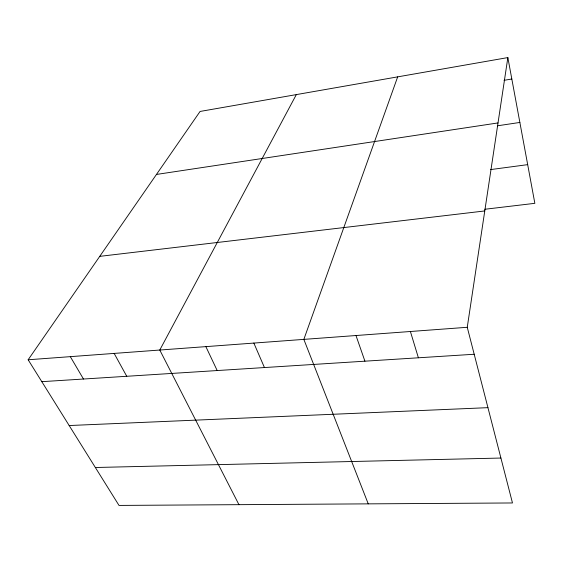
<?xml version="1.0" encoding="UTF-8"?>
<svg xmlns="http://www.w3.org/2000/svg" width="563" height="563" viewBox="0 0 563 563"><rect width="100%" height="100%" fill="white"/><g stroke="black" fill="none" stroke-linecap="round" stroke-linejoin="round"><path stroke-width="0.84" d="M467.255 327.293L507.854 57.581L200.069 111.453L28.15 359.771L119.004 505.419L512.478 502.963L467.255 327.293L28.15 359.771M397.675 76.864L303.844 339.383L368.251 503.864M296.328 94.605L159.779 350.038L238.944 504.673M504.019 80.312L511.823 79.01M156.458 174.446L498.016 122.931M497.361 125.816L519.867 122.445M490.535 169.597L527.686 164.642M484.75 209.274L534.85 203.327L507.854 57.581M99.75 256.355L484.764 210.949M41.81 381.672L474.194 354.254M69.179 425.537L487.938 407.661M95.358 467.501L500.908 458.043M70.312 356.653L83.465 379.026M114.155 353.409L126.745 376.281M205.868 346.625L217.191 370.545M253.85 343.078L264.448 367.548M355.985 335.527L364.923 361.179M410.399 331.501L418.386 357.786"/></g></svg>
